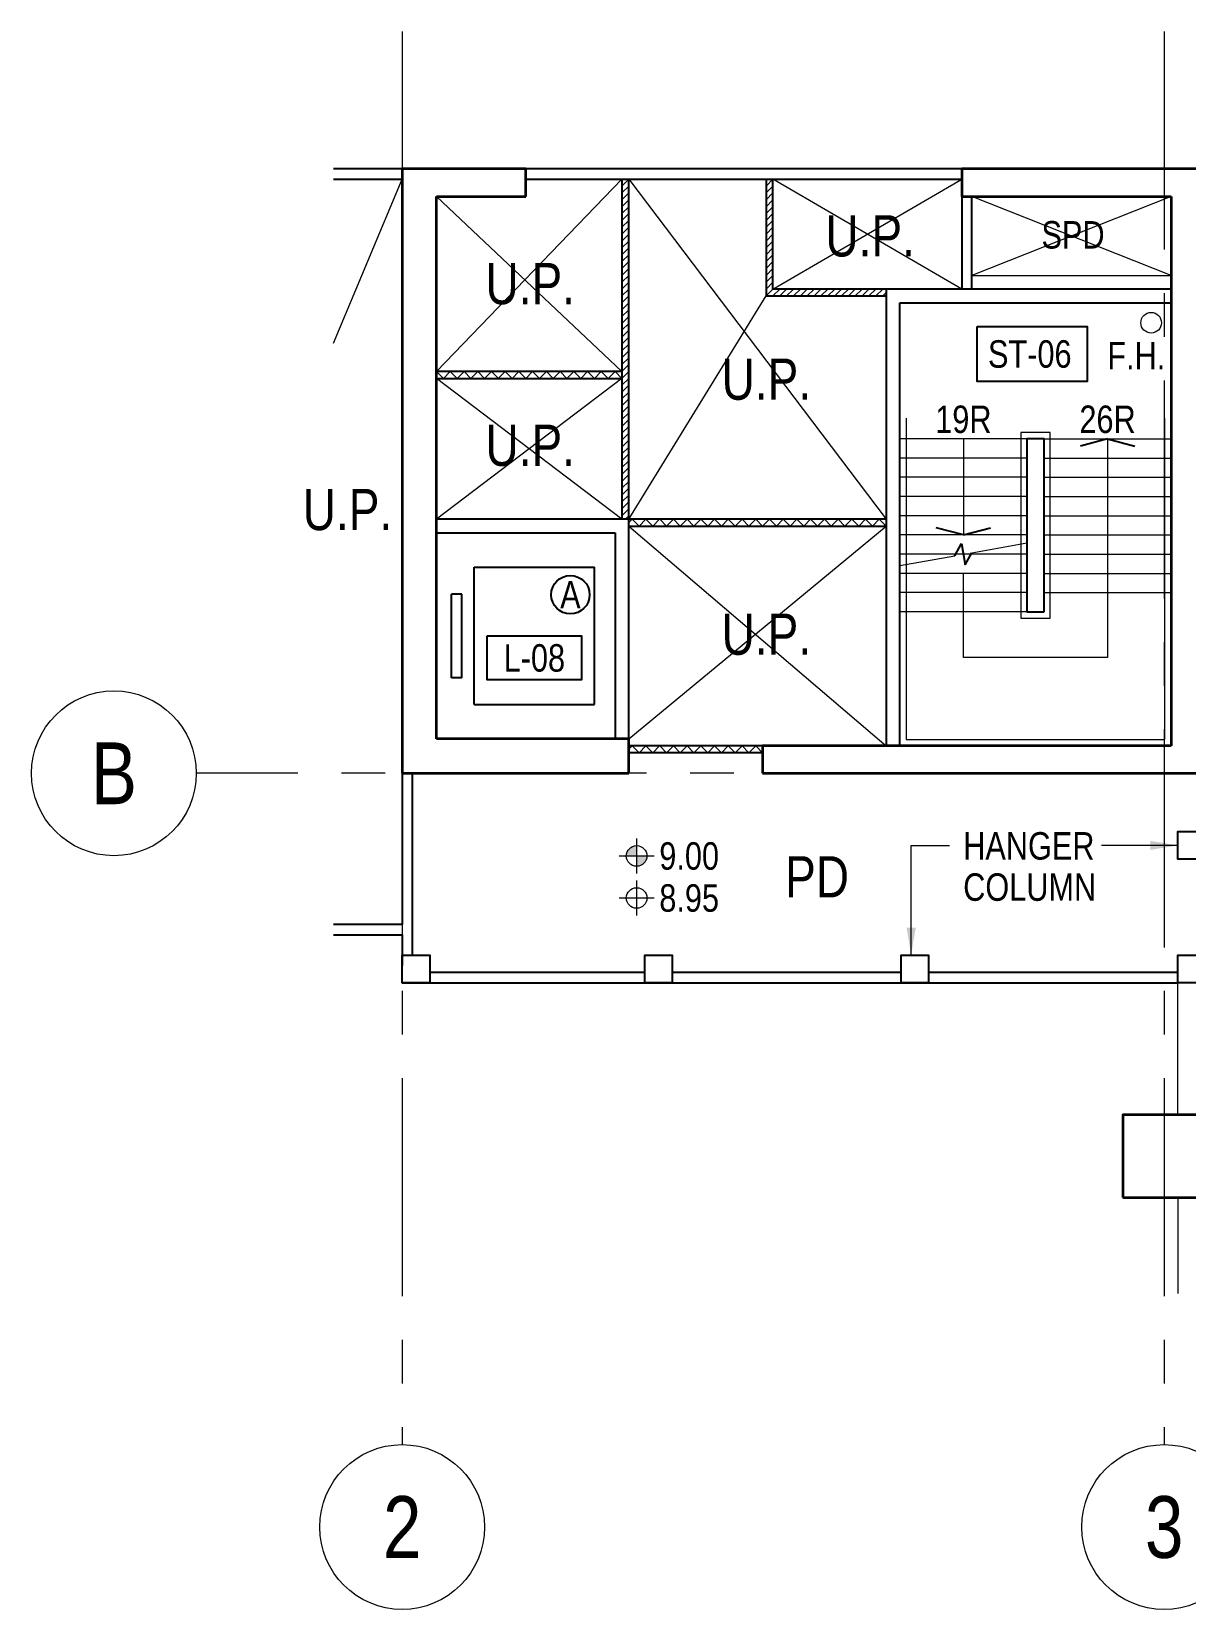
# Model space of a CAD drawing. Header units: millimetres. Extents: x 833576263 to 1668046980, y 817519639 to 1636103653.
# Drawn here: x 833788390 to 833805200, y 818029752 to 818052727 of the extents above; entities that cross this region are included whole.
import ezdxf
from ezdxf.enums import TextEntityAlignment as Align

# ---------------------------------------------------------------- set-up
doc = ezdxf.new("R2010")
doc.units = ezdxf.units.MM
doc.header["$LTSCALE"] = 100
doc.header["$MEASUREMENT"] = 0
doc.linetypes.add('R_P_LG$0$CENTER', pattern=[50.800000000000004, 31.75, -6.35, 6.35, -6.35])
for name, color, linetype, lineweight in [('R_P_LG$0$RDA0251', 1, 'R_P_LG$0$CENTER', 18), ('R_P_LG$0$RDA0321', 7, 'Continuous', 18), ('R_P_LG$0$RDA0322', 1, 'Continuous', 18), ('R_P_LG$0$RDA04011', 4, 'Continuous', 25), ('R_P_LG$0$RDA04031', 3, 'Continuous', 25), ('R_P_LG$0$RDA0501', 4, 'Continuous', 25), ('R_P_LG$0$RDA0502', 4, 'Continuous', 25), ('R_P_LG$0$RDA0621', 7, 'Continuous', 13), ('R_P_LG$0$RDA2202', 3, 'Continuous', 25), ('R_P_LG$0$RDA2203', 11, 'Continuous', 25), ('R_P_LG$0$RDA2401', 1, 'Continuous', 18), ('R_P_LG$0$RDA2804S', 2, 'Continuous', 35), ('R_P_LG$0$RDA3351', 7, 'Continuous', 18), ('R_P_LG$0$RDA5801', 1, 'Continuous', 18), ('R_P_LG$0$RDA6601', 4, 'Continuous', 25)]:
    doc.layers.add(name, color=color, linetype=linetype, lineweight=lineweight)
doc.layers.add('X-REF', color=7, linetype='Continuous')
doc.styles.add('R_P_LG$0$Arial', font='arial.ttf', dxfattribs={"width": 0.8})
doc.styles.add('R_P_LG$0$R_GRID', font='arial.ttf', dxfattribs={"width": 0.8})
doc.styles.add('R_P_LG$0$romans', font='arial.ttf', dxfattribs={"width": 0.8})
doc.dimstyles.new('R_P_LG$0$M_200LA', dxfattribs={"dimscale": 200, "dimtxt": 2.5, "dimasz": 2, "dimexe": 0.8, "dimexo": 0, "dimgap": 0.75, "dimtad": 1, "dimdec": 0, "dimrnd": 1, "dimzin": 12, "dimdsep": 46, "dimtxsty": 'R_P_LG$0$romans', "dimcen": 2, "dimdle": 1, "dimclrd": 7, "dimclre": 7, "dimclrt": 4, "dimaunit": 1, "dimadec": 3, "dimazin": 0, "dimtfac": 1, "dimtdec": 0, "dimtix": 1, "dimtmove": 2, "dimatfit": 3, "dimfxl": 1, "dimtolj": 1, "dimlwd": 18, "dimlwe": 18, "dimarcsym": 0})

# ---------------------------------------------------------------- blocks, each defined once
blk = doc.blocks.new('R_P_LG$0$mark-1')
at = {"linetype": 'Continuous'}
blk.add_circle((-4.446443213623752e-14, 6.661338147750939e-15), 4, dxfattribs=at)
at = {"color": 3, "style": 'R_P_LG$0$R_GRID', "width": 0.8}
blk.add_attdef('GRID', text='', height=3, dxfattribs=at).set_placement((-4.446443213623752e-14, 6.661338147750939e-15), align=Align.MIDDLE_CENTER)
blk = doc.blocks.new('R_P_LG$0$LMark-FFL-1')
h = blk.add_hatch(color=256)
h.paths.add_polyline_path([(0, 0.75, 0.4142135623730951), (-0.75, 0), (3.637978807091713e-12, 7.275957614183426e-12)])
h.paths.add_polyline_path([(0.75, 0), (0, 0), (0, -0.75, 0.4142135623730951)])
for p, q in [((0, 1.279999999998836), (0, -1.279999999998836)), ((-1.280000000002474, 0), (1.279999999998836, 0))]:
    blk.add_line(p, q)
blk.add_circle((0, 0), 0.75)
at = {"color": 7, "style": 'R_P_LG$0$romans', "width": 0.8}
blk.add_attdef('FFL', (1.029999999998836, 1.029999999998836), '', height=2, dxfattribs=at)
blk = doc.blocks.new('R_P_LG$0$LMark-SFL-1')
for p, q in [((4.656612873077393e-10, 1.28000000026077), (4.656612873077393e-10, -1.279999999795109)), ((-1.279999999795109, 0), (1.28000000026077, 0))]:
    blk.add_line(p, q)
blk.add_circle((4.656612873077393e-10, 0), 0.75)
at = {"color": 7, "style": 'R_P_LG$0$romans', "width": 0.8}
blk.add_attdef('SFL', (1.03000000026077, 1.03000000026077), '', height=2, dxfattribs=at)
blk = doc.blocks.new('R_P_LG')
at = {"layer": 'R_P_LG$0$RDA0621'}
h = blk.add_hatch(dxfattribs=at)
h.set_pattern_fill('_USER', color=256, scale=70.7, angle=45, pattern_type=0)
h.set_pattern_definition([(45, (833796989.9999954, 818047676.6999947), (-49.99244942988891, 49.99244942988891), [])])
h.paths.add_polyline_path([(833797089.9999952, 818050576.6999925), (833796989.9999954, 818050576.6999925), (833796989.9999954, 818045626.6999922), (833797089.9999952, 818045626.6999922)])
h = blk.add_hatch(dxfattribs=at)
h.set_pattern_fill('_USER', color=256, scale=70.7, angle=45, pattern_type=0)
h.set_pattern_definition([(45, (833799089.9999956, 818048876.6999952), (-49.99244942988891, 49.99244942988891), [])])
h.paths.add_polyline_path([(833799189.9999957, 818050576.6999925), (833799089.9999956, 818050576.6999925), (833799089.9999956, 818048876.6999952), (833800839.9999982, 818048876.6999952), (833800839.9999982, 818048976.699995), (833799189.9999957, 818048976.699995)])
h = blk.add_hatch(dxfattribs=at)
h.set_pattern_fill('_USER', color=256, scale=141.4, angle=45, double=1, pattern_type=0)
h.set_pattern_definition([(45, (833795389.9999961, 818047676.6999947), (-99.98489885977783, 99.98489885977783), []), (135, (833795389.9999961, 818047676.6999947), (-99.98489885977783, -99.98489885977781), [])])
h.paths.add_polyline_path([(833794289.9999969, 818047776.6999947), (833794289.9999968, 818047676.6999947), (833796989.9999954, 818047676.6999947), (833796989.9999954, 818047776.6999947)])
h = blk.add_hatch(dxfattribs=at)
h.set_pattern_fill('_USER', color=256, scale=141.4, angle=45, double=1, pattern_type=0)
h.set_pattern_definition([(45, (833799239.9999958, 818045526.6999923), (-99.98489885977783, 99.98489885977783), []), (135, (833799239.9999958, 818045526.6999923), (-99.98489885977783, -99.98489885977781), [])])
h.paths.add_polyline_path([(833797089.9999954, 818045626.6999923), (833797089.9999952, 818045526.6999923), (833800839.9999951, 818045526.6999923), (833800839.9999951, 818045626.6999923)])
h = blk.add_hatch(dxfattribs=at)
h.set_pattern_fill('_USER', color=256, scale=141.4, angle=45, double=1, pattern_type=0)
h.set_pattern_definition([(45, (833799039.9999952, 818042226.6999931), (-99.98489885977783, 99.98489885977783), []), (135, (833799039.9999952, 818042226.6999931), (-99.98489885977783, -99.98489885977781), [])])
h.paths.add_polyline_path([(833797089.9999952, 818042226.6999931), (833799039.9999952, 818042226.6999931), (833799039.9999952, 818042326.6999931), (833797089.9999952, 818042326.6999931)])
at = {"layer": 'R_P_LG$0$RDA0251'}
for p, q in [((833793789.9999985, 818052726.6999934), (833793789.9999985, 818032151.7000078)), ((833804889.9999996, 818052726.6999934), (833804889.9999996, 818032151.7000078)), ((833837989.9999976, 818041926.6999925), (833790789.9999998, 818041926.6999925))]:
    blk.add_line(p, q, dxfattribs=at)
at = {"layer": 'R_P_LG$0$RDA0501'}
blk.add_lwpolyline([(833795029.2857107, 818043926.6999921), (833796400.7142824, 818043926.6999899), (833796400.7142805, 818043286.7154385), (833795029.2857105, 818043286.7154423)], close=True, dxfattribs=at)
blk.add_circle((833796239.9999973, 818044526.6999921), 279.9999999999998, dxfattribs=at)
at = {"layer": 'R_P_LG$0$RDA0502'}
blk.add_lwpolyline([(833802167.2553517, 818048430.6804208), (833803767.2553457, 818048430.6804208), (833803767.2553457, 818047630.6804236), (833802167.2553517, 818047630.6804236)], close=True, dxfattribs=at)
at = {"layer": 'R_P_LG$0$RDA2202'}
for p, q in [((833793789.9999969, 818050726.6999916), (833792789.9999998, 818050726.6999916)), ((833801939.9999938, 818050726.6999925), (833795589.9999968, 818050726.6999925)), ((833792789.9999998, 818050576.6999916), (833793789.9999968, 818050576.6999916)), ((833795589.9999968, 818050576.6999925), (833801939.9999938, 818050576.6999925)), ((833801939.999992, 818050326.6999924), (833801939.999992, 818048976.699995)), ((833802089.999992, 818048976.699995), (833802089.999992, 818050326.6999924)), ((833800839.9999949, 818048976.699995), (833800839.9999949, 818042326.699993)), ((833804989.9999987, 818048976.699995), (833800839.9999982, 818048976.699995)), ((833801039.9999949, 818042326.6999923), (833801039.9999949, 818048776.6999952)), ((833801039.9999949, 818048776.6999952), (833804989.9999987, 818048776.6999952)), ((833803139.9999986, 818046796.6999947), (833802889.9999987, 818046796.6999947)), ((833802889.9999987, 818046796.6999947), (833802889.9999987, 818044276.699993)), ((833803139.9999986, 818044276.699993), (833803139.9999986, 818046796.6999947)), ((833797089.9999952, 818045626.6999922), (833794289.9999968, 818045626.6999922)), ((833797089.9999952, 818042426.6999922), (833797089.9999952, 818045626.6999922)), ((833794289.9999968, 818045426.6999923), (833796889.9999954, 818045426.6999923)), ((833796889.9999954, 818045426.6999923), (833796889.9999954, 818042426.6999922)), ((833802889.9999987, 818044276.699993), (833803139.9999986, 818044276.699993)), ((833793789.9999998, 818041926.699993), (833793789.9999998, 818039726.6999904)), ((833793939.9999998, 818039276.6999933), (833793939.9999998, 818041926.699993)), ((833793789.9999987, 818039726.6999904), (833792789.9999998, 818039726.6999904)), ((833792789.9999998, 818039576.6999904), (833793789.9999998, 818039576.6999904)), ((833793789.9999998, 818039576.6999904), (833793789.9999998, 818039126.6999933)), ((833797324.0000005, 818039026.6999923), (833794189.9999999, 818039026.6999923)), ((833801057.0000005, 818039026.6999923), (833797724.0000005, 818039026.6999923)), ((833805090.0000005, 818039026.6999923), (833801457.0000005, 818039026.6999923)), ((833793789.9999998, 818038876.6999923), (833805090.0000005, 818038876.6999923))]:
    blk.add_line(p, q, dxfattribs=at)
for points in [[(833805490.0000005, 818040676.6999923), (833805090.0000005, 818040676.6999923), (833805090.0000005, 818041076.6999923), (833805490.0000005, 818041076.6999923)], [(833794189.9999999, 818038876.6999923), (833793789.9999999, 818038876.6999923), (833793789.9999999, 818039276.6999923), (833794189.9999999, 818039276.6999923)], [(833797724.0000005, 818038876.6999923), (833797324.0000005, 818038876.6999923), (833797324.0000005, 818039276.6999923), (833797724.0000005, 818039276.6999923)], [(833801457.0000005, 818038876.6999923), (833801057.0000005, 818038876.6999923), (833801057.0000005, 818039276.6999923), (833801457.0000005, 818039276.6999923)], [(833805490.0000005, 818038876.6999923), (833805090.0000005, 818038876.6999923), (833805090.0000005, 818039276.6999923), (833805490.0000005, 818039276.6999923)]]:
    blk.add_lwpolyline(points, close=True, dxfattribs=at)
at = {"layer": 'R_P_LG$0$RDA2203'}
for p, q in [((833796989.9999954, 818050576.6999925), (833796989.9999954, 818045626.6999922)), ((833797089.9999952, 818045626.6999922), (833797089.9999952, 818050576.6999925)), ((833799089.9999956, 818050576.6999925), (833799089.9999956, 818048876.6999952)), ((833799189.9999957, 818048976.699995), (833799189.9999957, 818050576.6999925)), ((833799089.9999956, 818048876.6999952), (833800839.9999982, 818048876.6999952)), ((833800839.9999982, 818048976.699995), (833799189.9999957, 818048976.699995)), ((833796989.9999954, 818047776.6999947), (833794289.9999968, 818047776.6999947)), ((833794289.9999968, 818047676.6999947), (833796989.9999954, 818047676.6999947)), ((833800839.9999951, 818045626.6999923), (833797089.9999952, 818045626.6999925)), ((833797089.9999952, 818045526.6999923), (833800839.9999951, 818045526.6999923)), ((833799039.9999952, 818042326.6999931), (833797089.9999955, 818042326.699993)), ((833799039.9999952, 818042226.6999931), (833797089.9999955, 818042226.699993))]:
    blk.add_line(p, q, dxfattribs=at)
at = {"layer": 'R_P_LG$0$RDA2401'}
for p, q in [((833801129.9999949, 818047096.6999947), (833801129.9999949, 818042416.6999923)), ((833804899.9999986, 818042416.6999923), (833804899.9999986, 818047096.6999947)), ((833802889.9999987, 818046796.6999947), (833801039.9999949, 818046796.6999947)), ((833801964.9999987, 818046796.6999947), (833801964.9999987, 818045396.6999947)), ((833803229.9999986, 818046886.6999947), (833802799.9999987, 818046886.6999947)), ((833802799.9999987, 818046886.6999947), (833802799.9999987, 818044186.699993)), ((833803139.9999986, 818046796.6999947), (833804989.9999987, 818046796.6999947)), ((833803229.9999986, 818044186.699993), (833803229.9999986, 818046886.6999947)), ((833804064.9999987, 818046796.699993), (833804064.9999987, 818043614.7334542)), ((833802889.9999987, 818046516.6999946), (833801039.9999949, 818046516.6999944)), ((833803139.9999986, 818046516.6999928), (833804989.9999987, 818046516.6999929)), ((833802889.9999987, 818046236.6999947), (833801039.9999949, 818046236.6999947)), ((833803139.9999986, 818046236.6999929), (833804989.9999987, 818046236.6999929)), ((833802889.9999987, 818045956.6999947), (833801039.9999949, 818045956.6999947)), ((833803139.9999986, 818045956.699993), (833804989.9999987, 818045956.699993)), ((833802889.9999987, 818045676.6999944), (833801039.9999949, 818045676.6999947)), ((833803139.9999986, 818045676.6999929), (833804989.9999987, 818045676.6999929)), ((833802889.9999987, 818045396.6999947), (833801039.9999949, 818045396.6999947)), ((833803139.9999986, 818045396.6999929), (833804989.9999987, 818045396.6999929)), ((833802889.9999987, 818045116.6999946), (833801039.9999949, 818045116.6999946)), ((833801039.9999949, 818044953.5975369), (833801841.8990295, 818045094.9939724)), ((833802088.1009678, 818045138.406017), (833802889.9999987, 818045279.8024517)), ((833803139.9999986, 818045116.699993), (833804989.9999987, 818045116.699993)), ((833802889.9999987, 818044836.6999947), (833801039.9999949, 818044836.6999946)), ((833801964.9999987, 818043614.7334542), (833801964.9999987, 818044836.6999947)), ((833803139.9999986, 818044836.6999929), (833804989.9999987, 818044836.6999929)), ((833802889.9999987, 818044556.6999947), (833801039.9999949, 818044556.6999947)), ((833803139.9999986, 818044556.699993), (833804989.9999987, 818044556.699993)), ((833802889.9999987, 818044276.6999944), (833801039.9999949, 818044276.6999947)), ((833802799.9999987, 818044186.699993), (833803229.9999986, 818044186.699993)), ((833804064.9999987, 818043614.7334542), (833801964.9999987, 818043614.7334542)), ((833801129.9999949, 818042416.6999923), (833804899.9999986, 818042416.6999923))]:
    blk.add_line(p, q, dxfattribs=at)
at = {"layer": 'R_P_LG$0$RDA2401', "color": 3, "lineweight": 25}
for p, q in [((833804064.9999987, 818046796.699993), (833803668.9704099, 818046690.5841845)), ((833804064.9999987, 818046796.699993), (833804461.0295875, 818046690.5841845)), ((833801964.9999987, 818045396.6999947), (833801568.9704099, 818045502.8158032)), ((833801964.9999987, 818045396.6999947), (833802361.0295874, 818045502.8158032)), ((833801841.8990295, 818045094.9939724), (833801937.8674709, 818045270.576206)), ((833801937.8674709, 818045270.576206), (833801992.1325264, 818044962.8237833)), ((833801992.1325264, 818044962.8237833), (833802088.1009678, 818045138.406017))]:
    blk.add_line(p, q, dxfattribs=at)
at = {"layer": 'R_P_LG$0$RDA2804S'}
for p, q in [((833793789.9999968, 818050726.6999933), (833793789.9999968, 818041926.699993)), ((833795589.9999968, 818050726.6999933), (833793789.9999968, 818050726.6999933)), ((833795589.9999968, 818050326.6999931), (833795589.9999968, 818050726.6999933)), ((833805489.9999987, 818050726.6999933), (833801939.9999938, 818050726.6999933)), ((833801939.9999938, 818050726.6999933), (833801939.9999938, 818050326.6999931)), ((833794289.9999968, 818042426.6999929), (833794289.9999968, 818050326.6999931)), ((833794289.9999968, 818050326.6999931), (833795589.9999968, 818050326.6999931)), ((833801939.9999938, 818050326.6999931), (833804989.9999987, 818050326.6999931)), ((833804989.9999987, 818050326.6999931), (833804989.9999987, 818042326.699993)), ((833797089.9999955, 818042426.6999929), (833794289.9999968, 818042426.6999929)), ((833797089.9999955, 818041926.699993), (833797089.9999955, 818042426.6999929)), ((833804989.9999987, 818042326.699993), (833799039.9999952, 818042326.6999931)), ((833799039.9999952, 818042326.6999931), (833799039.9999952, 818041926.6999931)), ((833793789.9999968, 818041926.699993), (833797089.9999955, 818041926.699993)), ((833799039.9999952, 818041926.6999931), (833805489.9999987, 818041926.699993))]:
    blk.add_line(p, q, dxfattribs=at)
blk.add_lwpolyline([(833804289.9999999, 818035751.7000171), (833805489.9999998, 818035751.7000171), (833805489.9999998, 818036951.700017), (833804289.9999999, 818036951.700017)], close=True, dxfattribs=at)
at = {"layer": 'R_P_LG$0$RDA3351'}
for p, q in [((833792789.9999998, 818048188.5500516), (833793789.9999987, 818050576.6999916)), ((833796989.9999954, 818050576.6999925), (833794289.9999968, 818047776.6999947)), ((833797089.9999952, 818050576.6999925), (833800839.9999951, 818045626.6999923)), ((833801939.999992, 818048976.699995), (833799189.9999957, 818050576.6999925)), ((833799189.9999957, 818048976.699995), (833801939.9999938, 818050576.6999925)), ((833794289.9999975, 818050326.6999931), (833796989.9999954, 818047776.6999947)), ((833804989.9999987, 818050326.6999924), (833802089.9999958, 818049176.699995)), ((833804989.9999958, 818049176.6999952), (833802089.9999958, 818050326.6999924)), ((833802089.9999958, 818049176.699995), (833804989.9999958, 818049176.6999952)), ((833797089.9999952, 818045626.6999925), (833799089.9999956, 818048876.6999952)), ((833796989.9999954, 818047676.6999947), (833794289.9999968, 818045626.6999922)), ((833796989.9999954, 818045626.6999922), (833794289.9999968, 818047676.6999947)), ((833797089.9999952, 818045526.6999923), (833800839.9999949, 818042326.699993)), ((833797089.9999956, 818042426.6999929), (833800839.9999951, 818045526.6999923)), ((833805090.0000005, 818036951.7000165), (833805090.0000005, 818038876.6999923)), ((833805090.0000005, 818035751.7000175), (833805090.0000005, 818034351.7000171))]:
    blk.add_line(p, q, dxfattribs=at)
at = {"layer": 'R_P_LG$0$RDA5801'}
blk.add_circle((833804700.0000025, 818048486.6999954), 150, dxfattribs=at)
at = {"layer": 'R_P_LG$0$RDA6601'}
for p, q in [((833794839.9999955, 818042926.6999922), (833794839.9999955, 818044926.6999922)), ((833794839.9999955, 818044926.6999922), (833796589.9999955, 818044926.6999922)), ((833796589.9999955, 818042926.6999922), (833796589.9999955, 818044926.6999922)), ((833794509.9999954, 818043316.3920069), (833794509.9999954, 818044537.0079775)), ((833794659.9999954, 818044537.0079775), (833794509.9999954, 818044537.0079775)), ((833794659.9999954, 818043316.3920069), (833794659.9999954, 818044537.0079775)), ((833794659.9999954, 818043316.3920069), (833794509.9999954, 818043316.3920069)), ((833794839.9999955, 818042926.6999922), (833796589.9999955, 818042926.6999922))]:
    blk.add_line(p, q, dxfattribs=at)
at = {"layer": 'R_P_LG$0$RDA0251', "xscale": 300, "yscale": 300, "zscale": 300}
for p, values in [((833789589.9999999, 818041926.6999925), {'GRID': 'B'}), ((833793789.9999986, 818030951.7000077), {'GRID': '2'}), ((833804889.9999998, 818030951.7000077), {'GRID': '3'})]:
    blk.add_blockref('R_P_LG$0$mark-1', p, dxfattribs=at).add_auto_attribs(values)
at = {"layer": 'R_P_LG$0$RDA0321'}
ref = blk.add_blockref('R_P_LG$0$LMark-SFL-1', (833797204.7724653, 818040110.9949597, 1.450018696617926e-06), dxfattribs=dict(at, xscale=200, yscale=200, zscale=200))
ref.add_attrib('SFL', '8.95', dxfattribs={"layer": '0', "color": 7, "height": 399.9999999999996, "style": 'R_P_LG$0$romans', "width": 0.7999999999999999}).set_placement((833797970.1176223, 818040110.9949597), align=Align.MIDDLE)
at = {"layer": 'R_P_LG$0$RDA0322'}
ref = blk.add_blockref('R_P_LG$0$LMark-FFL-1', (833797204.712411, 818040722.9949527), dxfattribs=dict(at, xscale=200, yscale=200, zscale=200))
ref.add_attrib('FFL', '9.00', dxfattribs={"layer": '0', "color": 7, "height": 399.9999999999998, "rotation": 9.488226654631971e-07, "style": 'R_P_LG$0$romans', "width": 0.7999999999999997}).set_placement((833797970.0341032, 818040722.9714936), align=Align.MIDDLE)
at = {"layer": 'R_P_LG$0$RDA04011', "insert": (833801962.3043243, 818041069.8787099), "char_height": 400, "width": 2395.323328735232, "attachment_point": 1, "line_spacing_factor": 0.9, "style": 'R_P_LG$0$Arial'}
blk.add_mtext('HANGER COLUMN', dxfattribs=at)
at = {"layer": 'R_P_LG$0$RDA04031', "style": 'R_P_LG$0$Arial', "width": 0.8}
for s, p in [('U.P.', (833799954.3893732, 818049451.7438399)), ('U.P.', (833795002.3893794, 818048756.7438399)), ('U.P.', (833798442.4903643, 818047365.6976043)), ('U.P.', (833795002.3893794, 818046402.7438399)), ('U.P.', (833792340.3893794, 818045467.2438506)), ('U.P.', (833798442.4903643, 818043652.1639757)), ('PD', (833799367.3893732, 818040119.5635737))]:
    blk.add_text(s, height=599.9999999999993, dxfattribs=at).set_placement(p)
at = {"layer": 'R_P_LG$0$RDA04031', "color": 4, "lineweight": 25, "style": 'R_P_LG$0$Arial', "width": 0.8}
blk.add_text('SPD', height=400, dxfattribs=at).set_placement((833803102.9064572, 818049567.1546785))
at = {"layer": 'R_P_LG$0$RDA0501', "style": 'R_P_LG$0$Arial', "width": 0.8}
blk.add_text('A', height=399.9999999999997, dxfattribs=at).set_placement((833796239.9999973, 818044526.6999921), align=Align.MIDDLE)
blk.add_text('L-08', height=399.9999999999997, dxfattribs=at).set_placement((833795714.9999961, 818043606.7077137), align=Align.MIDDLE_CENTER)
at = {"layer": 'R_P_LG$0$RDA0502', "style": 'R_P_LG$0$Arial', "width": 0.8}
blk.add_text('ST-06', height=399.9999999999999, dxfattribs=at).set_placement((833802323.509006, 818047832.3080974))
at = {"layer": 'R_P_LG$0$RDA2401', "style": 'R_P_LG$0$romans', "width": 0.8}
for s, p in [('19R', (833801964.999994, 818047081.5865678)), ('26R', (833804064.999994, 818047081.5865661))]:
    blk.add_text(s, height=399.9999999999994, dxfattribs=at).set_placement(p, align=Align.MIDDLE)
at = {"layer": 'R_P_LG$0$RDA5801', "insert": (833804061.6601108, 818048206.1493977), "char_height": 400, "width": 1038.987, "attachment_point": 1, "line_spacing_factor": 0.9, "style": 'R_P_LG$0$Arial'}
blk.add_mtext('F.H.', dxfattribs=at)
at = {"layer": 'R_P_LG$0$RDA04011'}
for points in [[(833801204.1414989, 818039276.6999923), (833801204.1414989, 818040876.6999923), (833801762.3043243, 818040876.6999923)], [(833805090.0000005, 818040876.6999923), (833803977.135944, 818040876.6999923)]]:
    blk.add_leader(points, dimstyle='R_P_LG$0$M_200LA', override={"dimtad": 0}, dxfattribs=at)

msp = doc.modelspace()

# ---------------------------------------------------------------- block references
at = {"layer": 'X-REF'}
msp.add_blockref('R_P_LG', (0, 0), dxfattribs=at)

doc.saveas('drawing.dxf')
